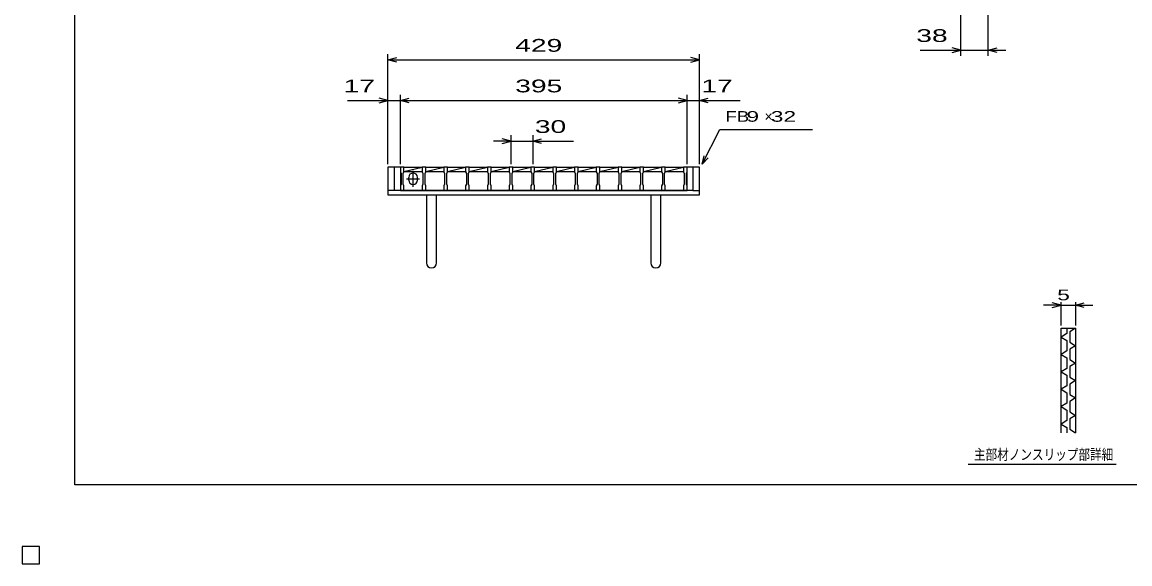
# Model space of a CAD drawing. Units: millimetres, scale not verified. Extents: x -1456 to 1385, y -1026 to 843.
# Drawn here: x -1456 to 70, y -1026 to -279 of the extents above; entities that cross this region are included whole.
import ezdxf
from ezdxf.enums import TextEntityAlignment as Align

# ---------------------------------------------------------------- set-up
doc = ezdxf.new("R2010")
doc.units = ezdxf.units.MM
doc.header["$LTSCALE"] = 8
for name, color, linetype, lineweight in [('0_2', 150, 'Continuous', 25), ('16', 3, 'Continuous', 25), ('19', 6, 'Continuous', 25), ('22', 4, 'Continuous', 25), ('24', 2, 'Continuous', 25), ('32', 4, 'Continuous', 25)]:
    doc.layers.add(name, color=color, linetype=linetype, lineweight=lineweight)
doc.styles.add('ベクトル', font='')
doc.styles.get('ベクトル').set_extended_font_data('ベクトル')

msp = doc.modelspace()

# ---------------------------------------------------------------- linework, layer by layer
at = {"layer": '0_2'}
for p, q in [((-1383.2, -917.2), (-1383.2, 842.8)), ((1384.8, -917.2), (-1383.2, -917.2)), ((-1432, -1002), (-1456, -1002)), ((-1456, -1002), (-1456, -1026)), ((-1432, -1002), (-1456, -1002)), ((-1456, -1002), (-1456, -1026)), ((-1432, -1002), (-1456, -1002)), ((-1456, -1002), (-1456, -1026)), ((-1432, -1002), (-1456, -1002)), ((-1456, -1002), (-1456, -1026)), ((-1432, -1002), (-1456, -1002)), ((-1456, -1002), (-1456, -1026)), ((-1432, -1026), (-1432, -1002)), ((-1432, -1026), (-1432, -1002)), ((-1432, -1026), (-1432, -1002)), ((-1432, -1026), (-1432, -1002)), ((-1432, -1026), (-1432, -1002)), ((-1456, -1026), (-1432, -1026)), ((-1456, -1026), (-1432, -1026)), ((-1456, -1026), (-1432, -1026)), ((-1456, -1026), (-1432, -1026)), ((-1456, -1026), (-1432, -1026))]:
    msp.add_line(p, q, dxfattribs=at)
at = {"layer": '16'}
for p, q in [((-935, -479), (-935, -478.3)), ((-935, -478.3), (-930, -478.3)), ((-935, -479), (-935, -485.5)), ((-930, -479), (-935, -479)), ((-935, -479), (-935, -511)), ((-935, -485.5), (-934, -487.5)), ((-934, -487.5), (-934, -502.5)), ((-931, -487.5), (-930, -485.5)), ((-931, -502.5), (-931, -487.5)), ((-930, -478.3), (-930, -479)), ((-930, -485.5), (-930, -479)), ((-930, -479), (-905, -479)), ((-930, -485), (-905, -479)), ((-930, -485), (-905, -485)), ((-917.5, -506), (-917.5, -484)), ((-905, -479), (-905, -478.3)), ((-905, -478.3), (-900, -478.3)), ((-905, -479), (-905, -485.5)), ((-900, -479), (-905, -479)), ((-905, -485.5), (-904, -487.5)), ((-904, -487.5), (-904, -502.5)), ((-901, -487.5), (-900, -485.5)), ((-901, -502.5), (-901, -487.5)), ((-900, -478.3), (-900, -479)), ((-900, -485.5), (-900, -479)), ((-900, -479), (-875, -479)), ((-900, -485), (-875, -479)), ((-900, -485), (-875, -485)), ((-875, -479), (-875, -478.3)), ((-875, -478.3), (-870, -478.3)), ((-875, -479), (-875, -485.5)), ((-870, -479), (-875, -479)), ((-875, -485.5), (-874, -487.5)), ((-874, -487.5), (-874, -502.5)), ((-871, -487.5), (-870, -485.5)), ((-871, -502.5), (-871, -487.5)), ((-870, -478.3), (-870, -479)), ((-870, -485.5), (-870, -479)), ((-870, -479), (-845, -479)), ((-870, -485), (-845, -479)), ((-870, -485), (-845, -485)), ((-845, -479), (-845, -478.3)), ((-845, -478.3), (-840, -478.3)), ((-845, -479), (-845, -485.5)), ((-840, -479), (-845, -479)), ((-845, -485.5), (-844, -487.5)), ((-844, -487.5), (-844, -502.5)), ((-841, -487.5), (-840, -485.5)), ((-841, -502.5), (-841, -487.5)), ((-840, -478.3), (-840, -479)), ((-840, -485.5), (-840, -479)), ((-840, -479), (-815, -479)), ((-840, -485), (-815, -479)), ((-840, -485), (-815, -485)), ((-815, -479), (-815, -478.3)), ((-815, -478.3), (-810, -478.3)), ((-815, -479), (-815, -485.5)), ((-810, -479), (-815, -479)), ((-815, -485.5), (-814, -487.5)), ((-814, -487.5), (-814, -502.5)), ((-811, -487.5), (-810, -485.5)), ((-811, -502.5), (-811, -487.5)), ((-810, -478.3), (-810, -479)), ((-810, -485.5), (-810, -479)), ((-810, -479), (-785, -479)), ((-810, -485), (-785, -479)), ((-810, -485), (-785, -485)), ((-785, -479), (-785, -478.3)), ((-785, -478.3), (-780, -478.3)), ((-785, -479), (-785, -485.5)), ((-780, -479), (-785, -479)), ((-785, -485.5), (-784, -487.5)), ((-784, -487.5), (-784, -502.5)), ((-781, -487.5), (-780, -485.5)), ((-781, -502.5), (-781, -487.5)), ((-780, -478.3), (-780, -479)), ((-780, -485.5), (-780, -479)), ((-780, -479), (-755, -479)), ((-780, -485), (-755, -479)), ((-780, -485), (-755, -485)), ((-755, -479), (-755, -478.3)), ((-755, -478.3), (-750, -478.3)), ((-755, -479), (-755, -485.5)), ((-750, -479), (-755, -479)), ((-755, -485.5), (-754, -487.5)), ((-754, -487.5), (-754, -502.5)), ((-751, -487.5), (-750, -485.5)), ((-751, -502.5), (-751, -487.5)), ((-750, -478.3), (-750, -479)), ((-750, -485.5), (-750, -479)), ((-750, -479), (-725, -479)), ((-750, -485), (-725, -479)), ((-750, -485), (-725, -485)), ((-725, -479), (-725, -478.3)), ((-725, -478.3), (-720, -478.3)), ((-725, -479), (-725, -485.5)), ((-720, -479), (-725, -479)), ((-725, -485.5), (-724, -487.5)), ((-724, -487.5), (-724, -502.5)), ((-721, -487.5), (-720, -485.5)), ((-721, -502.5), (-721, -487.5)), ((-720, -478.3), (-720, -479)), ((-720, -485.5), (-720, -479)), ((-720, -479), (-695, -479)), ((-720, -485), (-695, -479)), ((-720, -485), (-695, -485)), ((-695, -479), (-695, -478.3)), ((-695, -478.3), (-690, -478.3)), ((-695, -479), (-695, -485.5)), ((-690, -479), (-695, -479)), ((-695, -485.5), (-694, -487.5)), ((-694, -487.5), (-694, -502.5)), ((-691, -487.5), (-690, -485.5)), ((-691, -502.5), (-691, -487.5)), ((-690, -478.3), (-690, -479)), ((-690, -485.5), (-690, -479)), ((-690, -479), (-665, -479)), ((-690, -485), (-665, -479)), ((-690, -485), (-665, -485)), ((-665, -479), (-665, -478.3)), ((-665, -478.3), (-660, -478.3)), ((-665, -479), (-665, -485.5)), ((-660, -479), (-665, -479)), ((-665, -485.5), (-664, -487.5)), ((-664, -487.5), (-664, -502.5)), ((-661, -487.5), (-660, -485.5)), ((-661, -502.5), (-661, -487.5)), ((-660, -478.3), (-660, -479)), ((-660, -485.5), (-660, -479)), ((-660, -479), (-635, -479)), ((-660, -485), (-635, -479)), ((-660, -485), (-635, -485)), ((-635, -479), (-635, -478.3)), ((-635, -478.3), (-630, -478.3)), ((-635, -479), (-635, -485.5)), ((-630, -479), (-635, -479)), ((-635, -485.5), (-634, -487.5)), ((-634, -487.5), (-634, -502.5)), ((-631, -487.5), (-630, -485.5)), ((-631, -502.5), (-631, -487.5)), ((-630, -478.3), (-630, -479)), ((-630, -485.5), (-630, -479)), ((-630, -479), (-605, -479)), ((-630, -485), (-605, -479)), ((-630, -485), (-605, -485)), ((-605, -479), (-605, -478.3)), ((-605, -478.3), (-600, -478.3)), ((-605, -479), (-605, -485.5)), ((-600, -479), (-605, -479)), ((-605, -485.5), (-604, -487.5)), ((-604, -487.5), (-604, -502.5)), ((-601, -487.5), (-600, -485.5)), ((-601, -502.5), (-601, -487.5)), ((-600, -478.3), (-600, -479)), ((-600, -485.5), (-600, -479)), ((-600, -479), (-575, -479)), ((-600, -485), (-575, -479)), ((-600, -485), (-575, -485)), ((-575, -479), (-575, -478.3)), ((-575, -478.3), (-570, -478.3)), ((-575, -479), (-575, -485.5)), ((-570, -479), (-575, -479)), ((-575, -485.5), (-574, -487.5)), ((-574, -487.5), (-574, -502.5)), ((-571, -487.5), (-570, -485.5)), ((-571, -502.5), (-571, -487.5)), ((-570, -478.3), (-570, -479)), ((-570, -485.5), (-570, -479)), ((-570, -479), (-545, -479)), ((-570, -485), (-545, -479)), ((-570, -485), (-545, -485)), ((-545, -479), (-545, -478.3)), ((-545, -478.3), (-540, -478.3)), ((-545, -479), (-545, -485.5)), ((-540, -479), (-545, -479)), ((-545, -485.5), (-544, -487.5)), ((-544, -487.5), (-544, -502.5)), ((-541, -487.5), (-540, -485.5)), ((-541, -502.5), (-541, -487.5)), ((-540, -478.3), (-540, -479)), ((-540, -485.5), (-540, -479)), ((-540, -511), (-540, -479)), ((-934, -502.5), (-935, -504.5)), ((-930, -504.5), (-931, -502.5)), ((-926.5, -495), (-908.5, -495)), ((-923.5, -497), (-923.5, -493)), ((-911.5, -497), (-911.5, -493)), ((-904, -502.5), (-905, -504.5)), ((-900, -504.5), (-901, -502.5)), ((-874, -502.5), (-875, -504.5)), ((-870, -504.5), (-871, -502.5)), ((-844, -502.5), (-845, -504.5)), ((-840, -504.5), (-841, -502.5)), ((-814, -502.5), (-815, -504.5)), ((-810, -504.5), (-811, -502.5)), ((-784, -502.5), (-785, -504.5)), ((-780, -504.5), (-781, -502.5)), ((-754, -502.5), (-755, -504.5)), ((-750, -504.5), (-751, -502.5)), ((-724, -502.5), (-725, -504.5)), ((-720, -504.5), (-721, -502.5)), ((-694, -502.5), (-695, -504.5)), ((-690, -504.5), (-691, -502.5)), ((-664, -502.5), (-665, -504.5)), ((-660, -504.5), (-661, -502.5)), ((-634, -502.5), (-635, -504.5)), ((-630, -504.5), (-631, -502.5)), ((-604, -502.5), (-605, -504.5)), ((-600, -504.5), (-601, -502.5)), ((-574, -502.5), (-575, -504.5)), ((-570, -504.5), (-571, -502.5)), ((-544, -502.5), (-545, -504.5)), ((-540, -504.5), (-541, -502.5)), ((-935, -504.5), (-935, -511)), ((-935, -511), (-930, -511)), ((-930, -511), (-930, -504.5)), ((-930, -511), (-905, -511)), ((-905, -504.5), (-905, -511)), ((-905, -511), (-900, -511)), ((-900, -511), (-900, -504.5)), ((-900, -511), (-875, -511)), ((-875, -504.5), (-875, -511)), ((-875, -511), (-870, -511)), ((-870, -511), (-870, -504.5)), ((-870, -511), (-845, -511)), ((-845, -504.5), (-845, -511)), ((-845, -511), (-840, -511)), ((-840, -511), (-840, -504.5)), ((-840, -511), (-815, -511)), ((-815, -504.5), (-815, -511)), ((-815, -511), (-810, -511)), ((-810, -511), (-810, -504.5)), ((-810, -511), (-785, -511)), ((-785, -504.5), (-785, -511)), ((-785, -511), (-780, -511)), ((-780, -511), (-780, -504.5)), ((-780, -511), (-755, -511)), ((-755, -504.5), (-755, -511)), ((-755, -511), (-750, -511)), ((-750, -511), (-750, -504.5)), ((-750, -511), (-725, -511)), ((-725, -504.5), (-725, -511)), ((-725, -511), (-720, -511)), ((-720, -511), (-720, -504.5)), ((-720, -511), (-695, -511)), ((-695, -504.5), (-695, -511)), ((-695, -511), (-690, -511)), ((-690, -511), (-690, -504.5)), ((-690, -511), (-665, -511)), ((-665, -504.5), (-665, -511)), ((-665, -511), (-660, -511)), ((-660, -511), (-660, -504.5)), ((-660, -511), (-635, -511)), ((-635, -504.5), (-635, -511)), ((-635, -511), (-630, -511)), ((-630, -511), (-630, -504.5)), ((-630, -511), (-605, -511)), ((-605, -504.5), (-605, -511)), ((-605, -511), (-600, -511)), ((-600, -511), (-600, -504.5)), ((-600, -511), (-575, -511)), ((-575, -504.5), (-575, -511)), ((-575, -511), (-570, -511)), ((-570, -511), (-570, -504.5)), ((-570, -511), (-545, -511)), ((-545, -504.5), (-545, -511)), ((-545, -511), (-540, -511)), ((-540, -511), (-540, -504.5)), ((-1432, -1002), (-1456, -1002)), ((-1456, -1002), (-1456, -1026)), ((-1432, -1002), (-1456, -1002)), ((-1456, -1002), (-1456, -1026)), ((-1432, -1002), (-1456, -1002)), ((-1456, -1002), (-1456, -1026)), ((-1432, -1002), (-1456, -1002)), ((-1456, -1002), (-1456, -1026)), ((-1432, -1002), (-1456, -1002)), ((-1456, -1002), (-1456, -1026)), ((-1432, -1026), (-1432, -1002)), ((-1432, -1026), (-1432, -1002)), ((-1432, -1026), (-1432, -1002)), ((-1432, -1026), (-1432, -1002)), ((-1432, -1026), (-1432, -1002)), ((-1456, -1026), (-1432, -1026)), ((-1456, -1026), (-1432, -1026)), ((-1456, -1026), (-1432, -1026)), ((-1456, -1026), (-1432, -1026)), ((-1456, -1026), (-1432, -1026))]:
    msp.add_line(p, q, dxfattribs=at)
for centre, start, end in [((-917.5, -493), 0, 180), ((-917.5, -497), 180, 0)]:
    msp.add_arc(centre, 6, start, end, dxfattribs=at)
at = {"layer": '19'}
for p, q in [((-935, -479), (-952, -479)), ((-952, -479), (-952, -517)), ((-943, -511), (-943, -479)), ((-523, -479), (-540, -479)), ((-532, -479), (-532, -511)), ((-523, -517), (-523, -479)), ((-943, -511), (-952, -511)), ((-952, -517), (-523, -517)), ((-532, -511), (-943, -511)), ((-899, -517), (-899, -611)), ((-885, -611), (-885, -517)), ((-590, -517), (-590, -611)), ((-576, -611), (-576, -517)), ((-532, -511), (-523, -511))]:
    msp.add_line(p, q, dxfattribs=at)
for centre in [(-892, -611), (-583, -611)]:
    msp.add_arc(centre, 7, 180, 0, dxfattribs=at)
at = {"layer": '22'}
for p, q in [((-163, -325.5), (-163, -141.5)), ((-125, -325.5), (-125, -269.5)), ((-219, -317.5), (-163, -317.5)), ((-163, -317.5), (-175, -314.3)), ((-175, -320.7), (-163, -317.5)), ((-163, -317.5), (-125, -317.5)), ((-125, -317.5), (-113, -314.3)), ((-113, -320.7), (-125, -317.5)), ((-125, -317.5), (-101, -317.5)), ((-952, -475), (-952, -323)), ((-952, -331), (-940, -327.8)), ((-940, -334.2), (-952, -331)), ((-952, -331), (-523, -331)), ((-523, -331), (-535, -327.8)), ((-535, -334.2), (-523, -331)), ((-523, -475), (-523, -323)), ((-952, -475), (-952, -379)), ((-935, -475), (-935, -379)), ((-540, -475), (-540, -379)), ((-523, -475), (-523, -379)), ((-1008, -387), (-952, -387)), ((-952, -387), (-964, -383.8)), ((-964, -390.2), (-952, -387)), ((-952, -387), (-935, -387)), ((-935, -387), (-923, -383.8)), ((-923, -390.2), (-935, -387)), ((-935, -387), (-540, -387)), ((-540, -387), (-552, -383.8)), ((-552, -390.2), (-540, -387)), ((-540, -387), (-523, -387)), ((-523, -387), (-511, -383.8)), ((-511, -390.2), (-523, -387)), ((-523, -387), (-467, -387)), ((-519, -475), (-495, -427)), ((-495, -427), (-367, -427)), ((-782.5, -443), (-794.5, -439.8)), ((-782.5, -475), (-782.5, -435)), ((-752.5, -435), (-752.5, -475)), ((-752.5, -443), (-740.5, -439.8)), ((-782.5, -443), (-806.5, -443)), ((-794.5, -446.2), (-782.5, -443)), ((-782.5, -443), (-752.5, -443)), ((-740.5, -446.2), (-752.5, -443)), ((-752.5, -443), (-696.5, -443)), ((-519, -475), (-516.6, -463.32)), ((-519, -475), (-511, -466.2))]:
    msp.add_line(p, q, dxfattribs=at)
at = {"layer": '22', "color": 2}
for p, q in [((-1432, -1002), (-1456, -1002)), ((-1456, -1002), (-1456, -1026)), ((-1432, -1002), (-1456, -1002)), ((-1456, -1002), (-1456, -1026)), ((-1432, -1002), (-1456, -1002)), ((-1456, -1002), (-1456, -1026)), ((-1432, -1026), (-1432, -1002)), ((-1432, -1026), (-1432, -1002)), ((-1432, -1026), (-1432, -1002)), ((-1456, -1026), (-1432, -1026)), ((-1456, -1026), (-1432, -1026)), ((-1456, -1026), (-1432, -1026))]:
    msp.add_line(p, q, dxfattribs=at)
at = {"layer": '24', "color": 4}
for p, q in [((-1432, -1002), (-1456, -1002)), ((-1456, -1002), (-1456, -1026)), ((-1432, -1002), (-1456, -1002)), ((-1456, -1002), (-1456, -1026)), ((-1432, -1002), (-1456, -1002)), ((-1456, -1002), (-1456, -1026)), ((-1432, -1026), (-1432, -1002)), ((-1432, -1026), (-1432, -1002)), ((-1432, -1026), (-1432, -1002)), ((-1456, -1026), (-1432, -1026)), ((-1456, -1026), (-1432, -1026)), ((-1456, -1026), (-1432, -1026))]:
    msp.add_line(p, q, dxfattribs=at)
at = {"layer": '32'}
for p, q in [((-24.8, -669.2), (-48.8, -669.2)), ((-24.8, -669.2), (-36.8, -666)), ((-36.8, -672.4), (-24.8, -669.2)), ((-24.8, -697.2), (-24.8, -665.2)), ((-24.8, -669.2), (-4.8, -669.2)), ((-4.8, -665.2), (-4.8, -697.2)), ((-4.8, -669.2), (7.2, -666)), ((7.2, -672.4), (-4.8, -669.2)), ((-4.8, -669.2), (19.2, -669.2)), ((-24.8, -701.2), (-4.8, -701.2)), ((-24.8, -845.2), (-24.8, -701.2)), ((-16.8, -701.2), (-16.8, -708.4)), ((-4.8, -701.2), (-12.8, -706)), ((-4.8, -701.2), (-4.8, -845.2)), ((-16.8, -708.4), (-24.8, -713.2)), ((-24.8, -713.2), (-16.8, -718)), ((-12.8, -706), (-12.8, -720.4)), ((-16.8, -732.4), (-24.8, -737.2)), ((-16.8, -718), (-16.8, -732.4)), ((-12.8, -720.4), (-4.8, -725.2)), ((-4.8, -725.2), (-12.8, -730)), ((-12.8, -730), (-12.8, -744.4)), ((-24.8, -737.2), (-16.8, -742)), ((-16.8, -742), (-16.8, -756.4)), ((-12.8, -744.4), (-4.8, -749.2)), ((-16.8, -756.4), (-24.8, -761.2)), ((-24.8, -761.2), (-16.8, -766)), ((-4.8, -749.2), (-12.8, -754)), ((-12.8, -754), (-12.8, -768.4)), ((-16.8, -766), (-16.8, -780.4)), ((-12.8, -768.4), (-4.8, -773.2)), ((-4.8, -773.2), (-12.8, -778)), ((-12.8, -778), (-12.8, -792.4)), ((-16.8, -780.4), (-24.8, -785.2)), ((-24.8, -785.2), (-16.8, -790)), ((-16.8, -790), (-16.8, -804.4)), ((-12.8, -792.4), (-4.8, -797.2)), ((-16.8, -804.4), (-24.8, -809.2)), ((-4.8, -797.2), (-12.8, -802)), ((-12.8, -802), (-12.8, -816.4)), ((-24.8, -809.2), (-16.8, -814)), ((-16.8, -814), (-16.8, -828.4)), ((-12.8, -816.4), (-4.8, -821.2)), ((-4.8, -821.2), (-12.8, -826)), ((-16.8, -828.4), (-24.8, -833.2)), ((-24.8, -833.2), (-16.8, -838)), ((-16.8, -838), (-16.8, -845.2)), ((-12.8, -826), (-12.8, -840.4)), ((-12.8, -840.4), (-4.8, -845.2)), ((51.2, -889.2), (-152.8, -889.2)), ((-1432, -1002), (-1456, -1002)), ((-1456, -1002), (-1456, -1026)), ((-1432, -1002), (-1456, -1002)), ((-1456, -1002), (-1456, -1026)), ((-1432, -1002), (-1456, -1002)), ((-1456, -1002), (-1456, -1026)), ((-1432, -1002), (-1456, -1002)), ((-1456, -1002), (-1456, -1026)), ((-1432, -1002), (-1456, -1002)), ((-1456, -1002), (-1456, -1026)), ((-1432, -1026), (-1432, -1002)), ((-1432, -1026), (-1432, -1002)), ((-1432, -1026), (-1432, -1002)), ((-1432, -1026), (-1432, -1002)), ((-1432, -1026), (-1432, -1002)), ((-1456, -1026), (-1432, -1026)), ((-1456, -1026), (-1432, -1026)), ((-1456, -1026), (-1432, -1026)), ((-1456, -1026), (-1432, -1026)), ((-1456, -1026), (-1432, -1026))]:
    msp.add_line(p, q, dxfattribs=at)

# ---------------------------------------------------------------- texts
at = {"layer": '22', "color": 2, "style": 'ベクトル'}
for s, height, width, p in [(' 38 ', 17.6, 1.65, (-235, -297.5)), (' 429 ', 17.6, 1.65, (-787.5, -311)), (' 17 ', 17.6, 1.65, (-1024, -367)), (' 395 ', 17.6, 1.65, (-787.5, -367)), (' 17 ', 17.6, 1.65, (-531, -367)), ('FB', 14.66, 1.3, (-487, -409)), (' 9 ', 14.66, 1.6, (-467, -409)), (' 32 ', 14.66, 1.6, (-433.4, -409)), (' 30 ', 17.6, 1.65, (-760.5, -423))]:
    msp.add_text(s, height=height, dxfattribs=dict(at, width=width)).set_placement(p, align=Align.MIDDLE_LEFT)
msp.add_text('×', height=14.66, dxfattribs=at).set_placement((-433.4, -409), align=Align.MIDDLE_LEFT)
at = {"layer": '32', "color": 2, "style": 'ベクトル'}
for s, width, p in [(' 5 ', 1.6, (-38.8, -655.2)), ('主部材ノンスリップ部詳細', 0.8, (-144.8, -875.2))]:
    msp.add_text(s, height=14.66, dxfattribs=dict(at, width=width)).set_placement(p, align=Align.MIDDLE_LEFT)

doc.saveas('drawing.dxf')
